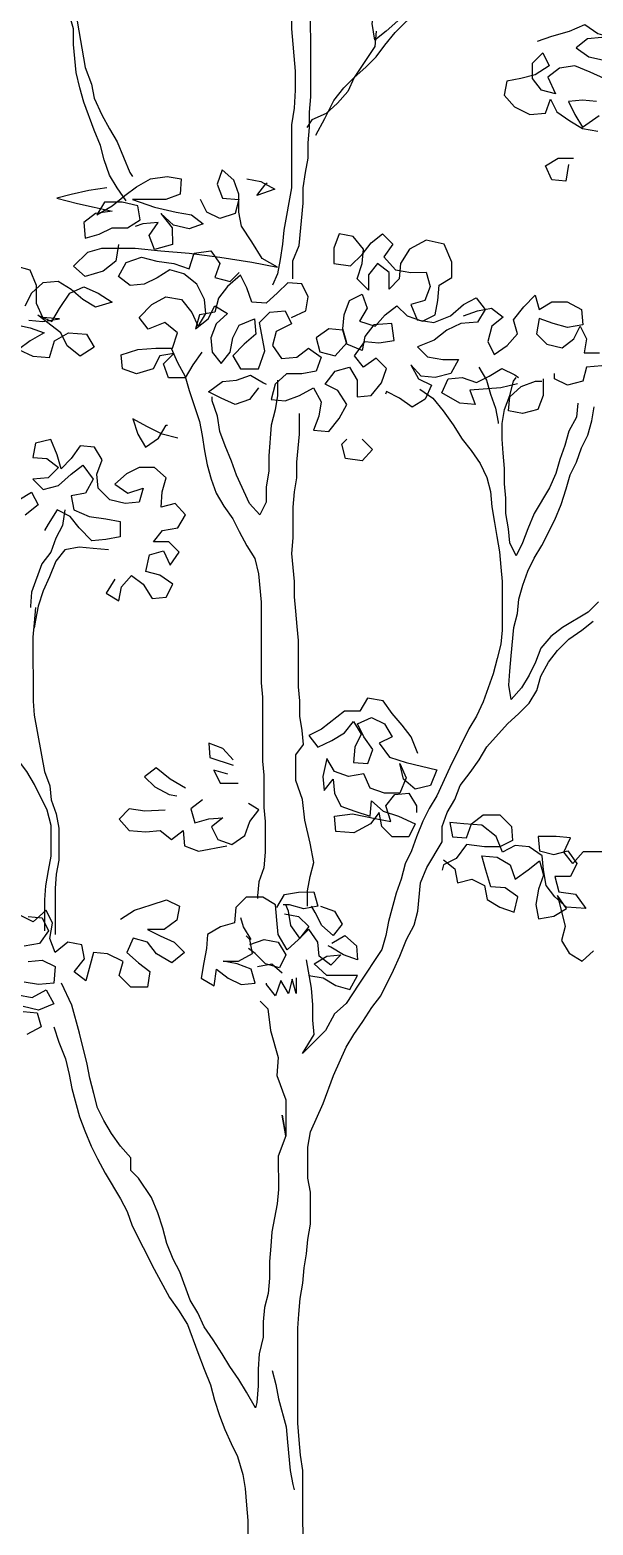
# Model space of a CAD drawing. Extents: x 3630 to 8734, y 5160 to 11966.
# Drawn here: x 5770 to 6855, y 7565 to 10446 of the extents above; entities that cross this region are included whole.
import ezdxf

# ---------------------------------------------------------------- set-up
doc = ezdxf.new("R2010")
doc.units = 0
doc.header["$LTSCALE"] = 150
doc.layers.get('0').update_dxf_attribs({"linetype": 'CONTINUOUS'})

msp = doc.modelspace()

# ---------------------------------------------------------------- linework, layer by layer
at = {"color": 0}
for points in [[(6300.9, 10717.5), (6300.9, 10687.8), (6293.5, 10658.1), (6286.1, 10630.9), (6281.2, 10601.3), (6278.7, 10566.7), (6273.9, 10512.3), (6273.9, 10448.1), (6281.4, 10366.5), (6281.4, 10329.5), (6279, 10294.9), (6274.1, 10262.7), (6274.2, 10141.6), (6259.4, 10060.1), (6257, 10032.9), (6252.1, 10003.2), (6247.2, 9976), (6237.3, 9953.8)], [(6276.8, 9966.2), (6276.8, 10000.8), (6289.1, 10030.4), (6296.5, 10112), (6296.4, 10141.7), (6301.4, 10171.3), (6306.3, 10198.5), (6306.2, 10228.2), (6308.7, 10257.8), (6308.7, 10287.5), (6311.1, 10317.1), (6310.9, 10564.2), (6315.8, 10593.9), (6323.2, 10621.1), (6325.6, 10648.3), (6330.5, 10675.5), (6340.4, 10702.7), (6342.9, 10715)], [(5955.4, 10116.6), (5938.1, 10141.3), (5923.3, 10166), (5913.3, 10195.7), (5905.9, 10222.8), (5893.5, 10252.5), (5873.7, 10306.8), (5866.3, 10334), (5858.8, 10363.7), (5853.8, 10418), (5853.8, 10447.7), (5846.4, 10474.9), (5841.4, 10502), (5821.6, 10521.8), (5806.8, 10549), (5782, 10598.4), (5767.2, 10623.1)], [(6321.1, 10243), (6338.3, 10275.1), (6355.6, 10309.8), (6375.3, 10334.5), (6395.1, 10354.3), (6417.3, 10374.1), (6437.1, 10393.8), (6454.3, 10416.1), (6474.1, 10440.8), (6493.8, 10460.6), (6516.1, 10480.4), (6535.8, 10500.2), (6553.1, 10522.5), (6479, 10463.1), (6456.8, 10443.3), (6434.6, 10426), (6429.6, 10458.1), (6434.5, 10487.8), (6437, 10517.4), (6436.9, 10584.1), (6439.3, 10606.4)], [(5861.2, 10462.5), (5876.1, 10373.6), (5888.5, 10341.5), (5893.5, 10314.3), (5908.3, 10282.2), (5923.2, 10255), (5938, 10230.3), (5962.8, 10171), (5967.7, 10163.6)], [(6437, 10443.3), (6434.6, 10413.6), (6395.1, 10354.3), (6382.8, 10327.1), (6363, 10304.8), (6340.8, 10285), (6313.6, 10272.6), (6303.7, 10257.8)], [(6748.4, 10423.8), (6775.6, 10433.7), (6810.2, 10443.6), (6839.8, 10456), (6864.5, 10438.7), (6891.7, 10431.3), (6911.5, 10451.1)], [(6872, 10431.3), (6844.8, 10428.8), (6822.6, 10411.5), (6847.3, 10394.2), (6879.4, 10386.8)], [(6877, 10352.2), (6849.8, 10364.6), (6820.1, 10376.9), (6790.5, 10371.9), (6768.2, 10354.6), (6783.1, 10322.5), (6755.9, 10329.9), (6738.6, 10352.1), (6738.6, 10381.8), (6758.3, 10401.6), (6770.7, 10376.9), (6743.5, 10359.5), (6716.4, 10352.1), (6689.2, 10347.1), (6684.3, 10319.9), (6704, 10297.7), (6733.7, 10282.9), (6763.4, 10285.4), (6773.2, 10312.6), (6785.6, 10287.9), (6810.3, 10270.6), (6835.1, 10255.8), (6864.7, 10250.9)], [(6862.2, 10307.7), (6835, 10310.2), (6807.8, 10307.7), (6820.2, 10283), (6835.1, 10258.3), (6867.2, 10280.6)], [(6807.9, 10186.6), (6803, 10154.5), (6775.8, 10156.9), (6763.5, 10184.1), (6788.2, 10198.9), (6817.8, 10199)], [(5908.6, 10025.2), (5972.8, 10025.2), (6022.2, 10020.3), (6076.6, 10015.4), (6135.9, 10008.1), (6197.7, 9998.2), (6247.2, 9988.4), (6217.5, 10005.7), (6197.7, 10037.8), (6177.9, 10067.4), (6172.9, 10094.6), (6172.9, 10129.2), (6163, 10156.4), (6140.7, 10176.1), (6130.9, 10148.9), (6140.8, 10121.7), (6172.9, 10119.3), (6165.5, 10092.1), (6135.9, 10082.2), (6111.1, 10094.5), (6098.8, 10119.2)], [(5918.3, 10141.3), (5883.7, 10136.3), (5849.2, 10128.9), (5822, 10121.4), (5861.5, 10111.6), (5893.7, 10104.2), (5928.3, 10096.8), (5896.1, 10091.9), (5873.9, 10074.5), (5876.4, 10044.9), (5903.6, 10052.3), (5928.3, 10064.7), (5957.9, 10064.7), (5982.6, 10079.6), (5977.7, 10106.8), (5948, 10114.2), (5913.4, 10114.1), (5898.6, 10089.4), (5928.3, 10106.7), (5952.9, 10126.5), (5975.2, 10143.8), (6002.3, 10158.7), (6034.5, 10163.7), (6061.7, 10158.7), (6059.2, 10129.1), (6032, 10119.2), (5967.8, 10119.1), (6009.8, 10104.3), (6051.8, 10094.5), (6081.5, 10089.6), (6103.7, 10072.3), (6076.6, 10062.4), (6046.9, 10069.8), (6022.2, 10092), (6044.4, 10064.8), (6044.5, 10032.7), (6009.9, 10022.8), (6000, 10049.9), (6017.2, 10074.7), (5987.6, 10072.2), (5972.8, 10067.2)], [(6187.7, 10158.9), (6214.9, 10153.9), (6242.1, 10139.1), (6207.5, 10126.7), (6224.8, 10149), (6227.2, 10151.5)], [(5940.7, 10032.6), (5935.8, 10000.5), (5911.1, 9980.7), (5876.5, 9970.8), (5854.2, 9990.5), (5881.4, 10017.7), (5908.6, 10025.2)], [(6274.4, 9892), (6301.6, 9904.4), (6306.5, 9931.6), (6294.1, 9956.3), (6266.9, 9958.8), (6247.2, 9939), (6225, 9919.2), (6197.8, 9921.6), (6187.9, 9948.8), (6175.5, 9973.5), (6150.8, 9951.2), (6133.5, 9929), (6126.1, 9901.8), (6096.5, 9896.8), (6089.1, 9869.6), (6113.8, 9889.4), (6126.1, 9914.1), (6150.9, 9899.3), (6128.6, 9879.5), (6118.8, 9852.4), (6121.3, 9825.2), (6138.6, 9803), (6155.9, 9825.2), (6160.8, 9852.4), (6173.1, 9877.1), (6202.8, 9889.5), (6205.3, 9859.9), (6183, 9840.1), (6160.8, 9817.8), (6175.7, 9793.1), (6210.3, 9793.1), (6222.6, 9827.7), (6212.7, 9882.1), (6232.4, 9901.9), (6262.1, 9904.4), (6274.4, 9879.7), (6244.8, 9864.8), (6237.4, 9837.6), (6254.7, 9812.9), (6284.4, 9815.4), (6306.6, 9832.8), (6331.3, 9815.5), (6321.5, 9788.3), (6294.3, 9783.3), (6264.6, 9783.3), (6242.4, 9763.5), (6235, 9733.8), (6262.2, 9731.4), (6289.4, 9741.3), (6316.6, 9756.2), (6331.4, 9729), (6326.5, 9701.8), (6316.6, 9674.6), (6346.3, 9672.2), (6366, 9696.9), (6380.8, 9724.1), (6363.5, 9751.3), (6338.8, 9763.6), (6358.5, 9788.3), (6385.7, 9795.8), (6400.6, 9771.1), (6400.6, 9738.9), (6427.8, 9741.4), (6447.5, 9766.2), (6457.4, 9793.4), (6437.6, 9813.1), (6412.9, 9795.8), (6395.6, 9818), (6415.3, 9845.2), (6442.5, 9842.8), (6472.2, 9847.7), (6467.2, 9879.9), (6432.6, 9877.4), (6415.3, 9855.1), (6410.4, 9827.9), (6380.7, 9840.2), (6373.3, 9867.4), (6346.1, 9869.9), (6321.4, 9852.5), (6328.9, 9825.4), (6358.5, 9818), (6380.7, 9842.7), (6373.3, 9869.9), (6375.7, 9897.1), (6385.6, 9924.3), (6410.3, 9936.6), (6420.2, 9909.5), (6405.4, 9884.7), (6435.1, 9874.9), (6454.8, 9897.1), (6477, 9914.5), (6496.8, 9894.7), (6526.5, 9884.9), (6551.2, 9897.2), (6556.1, 9924.4), (6558.6, 9954.1), (6583.3, 9968.9), (6583.2, 9998.6), (6568.4, 10033.2), (6533.8, 10040.6), (6501.7, 10023.2), (6484.4, 9996), (6481.9, 9966.4), (6462.2, 9946.6), (6462.2, 9978.7), (6439.9, 9996), (6422.6, 9973.7), (6422.7, 9944.1), (6400.4, 9966.3), (6410.2, 9996), (6412.7, 10023.1), (6392.9, 10047.8), (6365.7, 10052.8), (6355.9, 10025.6), (6355.9, 9995.9), (6388, 9991), (6410.2, 10013.3), (6427.5, 10035.5), (6449.7, 10052.8), (6469.5, 10033.1), (6452.2, 10008.4), (6474.5, 9983.7), (6504.2, 9978.7), (6533.8, 9978.8), (6541.3, 9951.6), (6531.4, 9924.4), (6504.2, 9917), (6516.6, 9887.3), (6548.7, 9882.4), (6580.9, 9894.8), (6605.5, 9917.1), (6630.2, 9929.4), (6647.6, 9907.2), (6632.8, 9882.5), (6600.6, 9880), (6573.5, 9867.6), (6548.8, 9847.8), (6516.7, 9835.4), (6536.4, 9815.7), (6566.1, 9810.8), (6595.8, 9810.8), (6581, 9783.6), (6551.3, 9776.1), (6524.1, 9778.6), (6504.3, 9800.8), (6519.2, 9773.6), (6543.9, 9761.3), (6531.6, 9734.1), (6506.9, 9719.3), (6482.1, 9736.5), (6457.4, 9748.9), (6455, 9743.9)], [(6101.5, 9825.2), (6084.2, 9800.4), (6069.4, 9775.7), (6037.3, 9775.7), (6027.4, 9802.8), (6047.1, 9822.6), (6020, 9817.7), (6007.6, 9792.9), (5975.5, 9783), (5948.3, 9792.9), (5945.8, 9820.1), (5977.9, 9830), (6012.5, 9832.5), (6044.7, 9832.5), (6054.5, 9862.2), (6029.8, 9881.9), (5997.7, 9869.5), (5980.3, 9891.8), (6005, 9916.5), (6032.2, 9931.4), (6061.9, 9926.4), (6081.7, 9901.7), (6094, 9874.6), (6108.8, 9899.3), (6106.3, 9926.5), (6091.5, 9956.1), (6066.8, 9975.9), (6039.6, 9983.3), (6014.9, 9968.4), (5990.2, 9956), (5963, 9953.5), (5940.7, 9970.8), (5955.5, 9998), (5985.2, 10007.9), (6014.8, 10000.5), (6047, 9995.6), (6076.6, 9985.8), (6086.5, 10015.4), (6118.6, 10020.4), (6135.9, 9995.7), (6126.1, 9968.5), (6155.7, 9961.1), (6173, 9978.4)], [(5767.8, 9886.6), (5795, 9884.2), (5827.1, 9889.2), (5795, 9891.6), (5782.6, 9918.8), (5782.6, 9953.4), (5770.2, 9983), (5743, 9990.4)], [(5738.2, 9879.2), (5770.3, 9871.8), (5797.5, 9861.9), (5770.3, 9847.1), (5748.1, 9829.8), (5775.3, 9817.4), (5807.4, 9815), (5817.3, 9847.1), (5844.5, 9862), (5879.1, 9859.6), (5893.9, 9834.9), (5866.7, 9817.5), (5842, 9837.3), (5829.6, 9862), (5785.1, 9896.5), (5812.3, 9884.2), (5827.1, 9908.9), (5846.9, 9938.6), (5874, 9951), (5901.2, 9938.7), (5928.4, 9921.4), (5896.3, 9911.5), (5871.6, 9926.3), (5849.3, 9946), (5824.6, 9960.8), (5794.9, 9958.3), (5772.7, 9938.5), (5760.4, 9913.8)], [(6605.6, 9894.8), (6632.7, 9904.7), (6659.9, 9909.7), (6682.2, 9892.4), (6660, 9875.1), (6652.6, 9845.4), (6664.9, 9820.7), (6689.6, 9838.1), (6709.4, 9860.3), (6702, 9887.5), (6721.7, 9912.2), (6743.9, 9934.5), (6751.4, 9907.3), (6776.1, 9922.2), (6805.7, 9922.2), (6832.9, 9907.4), (6835.4, 9877.7), (6805.8, 9872.8), (6778.6, 9880.1), (6751.4, 9890), (6746.5, 9860.3), (6766.2, 9840.6), (6795.9, 9833.2), (6818.1, 9850.5), (6830.5, 9875.2), (6842.8, 9850.5), (6837.9, 9823.4), (6867.6, 9823.4)], [(6042.2, 9832.5), (6054.6, 9805.3), (6069.4, 9778.2), (6076.9, 9751), (6096.7, 9691.7), (6101.6, 9664.5), (6106.6, 9634.9), (6111.6, 9607.7), (6119, 9580.5), (6128.9, 9553.3), (6143.8, 9528.6), (6161.1, 9504), (6173.5, 9479.3), (6188.3, 9452.1), (6203.2, 9427.4), (6210.6, 9397.7), (6215.6, 9343.4), (6215.8, 9187.7), (6218.3, 9160.5), (6218.4, 9036.9), (6220.9, 9009.8), (6220.9, 8948), (6223.4, 8920.8), (6223.5, 8861.5), (6221, 8831.8), (6211.2, 8804.6), (6208.7, 8777.5), (6208.7, 8772.5)], [(6635.3, 9796), (6650.2, 9771.3), (6657.6, 9744.1), (6667.5, 9716.9), (6672.5, 9689.8), (6672.5, 9687.3)], [(6872.5, 9798.7), (6842.9, 9796.2), (6835.5, 9769), (6805.9, 9761.6), (6781.1, 9773.9), (6781.1, 9783.8)], [(6210.3, 9756.1), (6193, 9733.8), (6165.8, 9723.9), (6138.6, 9736.2), (6113.9, 9748.6), (6141.1, 9768.4), (6168.3, 9770.9), (6195.4, 9780.8), (6220.2, 9766), (6225.1, 9763.5)], [(6247.4, 9770.9), (6247.4, 9741.3), (6242.5, 9714.1), (6235.1, 9684.4), (6230.2, 9625.1), (6230.2, 9595.5), (6225.3, 9565.8), (6225.3, 9536.1), (6213, 9511.4), (6193.2, 9533.6), (6168.4, 9588), (6158.5, 9615.2), (6146.1, 9644.8), (6136.2, 9672), (6131.3, 9701.6), (6121.4, 9731.3), (6121.3, 9738.7)], [(6709.5, 9763.9), (6677.4, 9756.5), (6618.1, 9751.5), (6628, 9724.3), (6598.3, 9726.8), (6563.7, 9746.5), (6576, 9773.7), (6603.2, 9776.2), (6630.4, 9766.3), (6655.1, 9778.7), (6679.8, 9793.6), (6704.5, 9781.2), (6711.9, 9776.3)], [(6825.7, 9727), (6823.2, 9699.8), (6808.4, 9672.6), (6801, 9645.4), (6791.2, 9618.2), (6783.8, 9591), (6771.4, 9563.8), (6741.8, 9514.4), (6729.5, 9484.7), (6719.6, 9457.5), (6707.3, 9432.8), (6694.9, 9457.5), (6692.4, 9484.7), (6687.5, 9514.3), (6687.4, 9544), (6684.9, 9571.2), (6684.9, 9600.8), (6682.4, 9630.5), (6679.9, 9657.6), (6679.9, 9687.3), (6684.8, 9714.5), (6694.7, 9741.7), (6702.1, 9768.9), (6707, 9776.3)], [(6758.9, 9773.9), (6758.9, 9741.7), (6749.1, 9714.5), (6719.4, 9707.1), (6692.2, 9712), (6694.7, 9739.2), (6716.9, 9759), (6744.1, 9768.9), (6756.4, 9768.9)], [(6521.7, 9753.9), (6546.4, 9736.6), (6566.2, 9711.9), (6586, 9684.7), (6603.3, 9657.6), (6620.6, 9635.3), (6638, 9610.7), (6650.3, 9583.5), (6657.8, 9556.3), (6660.3, 9526.7), (6665.2, 9497), (6670.2, 9469.8), (6675.2, 9440.2), (6677.7, 9410.5), (6680.2, 9383.3), (6680.3, 9289.4), (6677.8, 9262.2), (6670.4, 9235.1), (6663, 9205.4), (6643.3, 9151), (6631, 9123.8), (6616.2, 9099.1), (6579.2, 9024.9), (6554.5, 8970.5), (6539.7, 8945.8), (6527.4, 8921.1), (6515, 8891.4), (6505.2, 8864.2), (6492.9, 8839.5), (6485.5, 8809.8), (6475.6, 8782.6), (6460.8, 8728.3), (6455.9, 8701.1), (6448.5, 8673.9), (6404.1, 8607.1), (6404.1, 8607.1), (6379.4, 8570), (6357.2, 8550.2), (6339.9, 8518.1), (6295.5, 8473.6), (6317.7, 8510.7), (6315.2, 8537.8), (6315.2, 8567.5), (6312.7, 8599.6), (6302.7, 8654)], [(6865.6, 9344), (6845.8, 9324.2), (6796.4, 9294.5), (6774.2, 9277.2), (6754.4, 9254.9), (6744.6, 9227.7), (6732.2, 9203), (6717.4, 9178.3), (6697.7, 9156), (6692.7, 9183.2), (6695.2, 9210.4), (6697.6, 9240), (6702.5, 9294.4), (6709.9, 9321.6), (6712.3, 9348.8), (6719.7, 9376), (6729.6, 9403.2), (6741.9, 9427.9), (6756.7, 9452.6), (6781.4, 9502), (6793.7, 9531.7), (6803.6, 9561.4), (6811, 9588.6), (6823.3, 9613.3), (6833.2, 9640.5), (6845.5, 9665.2), (6852.9, 9692.4), (6857.8, 9719.6)], [(6054.7, 9659.5), (6025, 9666.9), (5995.4, 9681.7), (5968.2, 9696.5), (5978.1, 9666.9), (5992.9, 9642.2), (6017.6, 9659.5), (6032.4, 9684.2), (6034.9, 9684.2)], [(6305.1, 8757.8), (6305.1, 8787.4), (6310, 8814.6), (6317.4, 8841.8), (6309.9, 8878.9), (6300, 8923.3), (6295, 8962.9), (6282.7, 8999.9), (6282.6, 9049.4), (6297.4, 9069.1), (6294.9, 9096.3), (6290, 9123.5), (6289.9, 9153.2), (6287.4, 9180.3), (6287.4, 9269.3), (6284.9, 9296.5), (6282.4, 9326.1), (6279.9, 9353.3), (6279.8, 9383), (6274.8, 9437.3), (6277.3, 9467), (6277.2, 9526.3), (6279.7, 9556), (6284.6, 9583.1), (6284.6, 9612.8), (6289.5, 9667.2), (6289.4, 9706.7)], [(5933.9, 9387.6), (5916.6, 9360.4), (5941.3, 9345.6), (5946.2, 9372.8), (5966, 9395), (5988.2, 9377.8), (6005.6, 9350.6), (6032.7, 9353.1), (6045.1, 9377.8), (6020.3, 9395.1), (5993.2, 9402.5), (6000.5, 9434.6), (6027.7, 9442), (6040.1, 9414.9), (6057.4, 9439.6), (6037.6, 9459.4), (6007.9, 9459.3), (6025.2, 9481.6), (6054.9, 9486.6), (6069.7, 9511.3), (6049.9, 9533.5), (6022.7, 9526.1), (6025.1, 9555.7), (6032.5, 9582.9), (6010.3, 9602.7), (5980.6, 9602.6), (5955.9, 9590.3), (5933.7, 9570.5), (5958.4, 9553.2), (5988.1, 9563.1), (5980.7, 9535.9), (5953.5, 9533.4), (5923.8, 9540.8), (5901.6, 9563), (5899.1, 9590.2), (5908.9, 9617.4), (5894.1, 9642.1), (5866.9, 9644.5), (5849.6, 9619.8), (5829.9, 9600), (5822.4, 9627.2), (5810, 9656.8), (5780.4, 9649.4), (5775.5, 9622.2), (5802.7, 9619.8), (5824.9, 9602.5), (5805.2, 9582.7), (5775.5, 9580.2), (5795.3, 9560.5), (5825, 9567.9), (5849.6, 9590.2), (5871.9, 9607.5), (5891.7, 9580.3), (5876.9, 9553.1), (5849.7, 9548.1), (5854.7, 9521), (5884.3, 9508.6), (5916.5, 9503.7), (5943.6, 9498.8), (5943.7, 9469.2), (5916.5, 9464.2), (5889.3, 9461.7), (5864.6, 9486.4), (5847.3, 9508.6), (5822.5, 9520.9), (5805.3, 9493.7), (5797.9, 9481.4)], [(6410.6, 9657.4), (6430.3, 9637.6), (6410.6, 9615.4), (6378.5, 9620.3), (6371, 9647.5), (6380.9, 9657.4)], [(5748.4, 9540.6), (5773.1, 9555.5), (5785.5, 9530.8), (5760.8, 9511)], [(5837.4, 9521), (5832.4, 9491.3), (5820.1, 9466.6), (5810.2, 9439.4), (5793, 9417.1), (5773.2, 9362.7), (5770.8, 9335.6), (5770.8, 9333.1)], [(5921.4, 9444.4), (5891.8, 9446.9), (5864.6, 9449.3), (5837.4, 9444.3), (5820.1, 9422.1), (5807.8, 9392.4), (5795.5, 9365.2), (5785.6, 9335.6), (5780.7, 9308.4), (5778.3, 9293.5)], [(5798.6, 8710.4), (5798.5, 8769.7), (5800.9, 8796.9), (5805.9, 8826.5), (5810.8, 8853.7), (5810.7, 8913), (5803.3, 8942.7), (5778.5, 8992.1), (5763.7, 9016.8), (5736.5, 9053.8), (5741.4, 9076), (5729, 9103.2), (5716.6, 9127.9), (5699.3, 9152.6), (5684.5, 9177.3), (5672.1, 9207), (5664.6, 9234.1), (5652.2, 9263.8), (5639.9, 9288.5), (5622.5, 9315.6), (5605.2, 9340.3), (5592.8, 9365), (5580.5, 9392.2)], [(5780.7, 9333.1), (5778.2, 9303.4), (5775.8, 9276.2), (5775.9, 9152.7), (5778.4, 9125.5), (5798.3, 9016.8), (5808.2, 8989.6), (5810.7, 8962.4), (5820.6, 8935.3), (5825.6, 8908.1), (5825.6, 8846.3), (5820.7, 8819.1), (5818.3, 8791.9), (5818.3, 8703)], [(6296.4, 7453), (6296.2, 7670.4), (6291.3, 7700.1), (6288.8, 7729.7), (6286.3, 7761.8), (6286.1, 7944.7), (6288.5, 7971.9), (6291, 8001.6), (6295.9, 8031.2), (6298.3, 8060.9), (6303.3, 8088.1), (6305.7, 8115.3), (6310.6, 8144.9), (6310.6, 8206.7), (6305.6, 8233.9), (6305.5, 8293.2), (6310.5, 8322.8), (6335.1, 8377.2), (6354.8, 8431.6), (6379.5, 8486), (6394.3, 8510.7), (6411.6, 8535.5), (6428.9, 8562.7), (6446.1, 8584.9), (6470.8, 8634.4), (6483.1, 8661.6), (6495.5, 8693.7), (6510.3, 8720.9), (6517.7, 8748.1), (6522.5, 8802.5), (6534.9, 8832.1), (6564.5, 8881.6), (6564.5, 8911.2), (6574.3, 8938.4), (6589.1, 8963.1), (6599, 8990.3), (6618.7, 9015.1), (6636, 9039.8), (6650.8, 9064.5), (6690.3, 9109), (6712.5, 9128.8), (6732.3, 9148.6), (6747.1, 9173.3), (6754.5, 9200.5), (6769.3, 9227.7), (6786.6, 9250), (6808.8, 9272.2), (6833.5, 9289.6), (6855.7, 9306.9)], [(6517.4, 9052), (6505, 9084.2), (6487.7, 9106.4), (6467.9, 9128.6), (6450.6, 9153.3), (6420.9, 9158.2), (6406.1, 9133.5), (6376.4, 9133.5), (6332, 9098.8), (6307.3, 9086.4), (6324.6, 9064.2), (6351.8, 9076.6), (6376.5, 9091.5), (6393.8, 9113.7), (6408.6, 9089), (6396.3, 9064.3), (6393.8, 9034.6), (6421, 9032.2), (6430.9, 9059.4), (6413.6, 9084.1), (6401.2, 9108.8), (6428.3, 9121.2), (6453.1, 9108.8), (6467.9, 9084.1), (6443.2, 9071.7), (6463, 9044.6), (6495.1, 9034.7), (6554.5, 9020), (6542.1, 8990.3), (6512.5, 8982.8), (6490.2, 9002.6), (6482.8, 9032.2), (6495.2, 9005.1), (6482.8, 8975.4), (6453.2, 8975.4), (6426, 8985.2), (6413.6, 9012.4), (6384, 9007.4), (6356.8, 9017.3), (6341.9, 9042), (6334.5, 9007.4), (6337, 8980.2), (6354.3, 9002.5), (6356.8, 8975.3), (6369.2, 8950.6), (6396.4, 8940.7), (6426, 8930.9), (6428.5, 8960.5), (6450.8, 8940.8), (6480.4, 8930.9), (6512.6, 8916.1), (6500.2, 8891.4), (6468.1, 8891.4), (6448.3, 8911.1), (6443.3, 8938.3), (6426.1, 8916), (6394, 8898.7), (6359.4, 8901.2), (6356.9, 8930.8), (6391.4, 8935.8), (6438.4, 8925.9), (6465.6, 8921), (6455.7, 8950.7), (6473, 8972.9), (6500.1, 8975.4), (6515, 8950.7), (6515, 8938.4)], [(6161.5, 9039.4), (6141.7, 9061.6), (6114.5, 9071.4), (6117, 9044.3), (6161.5, 9029.5)], [(6070.1, 8984.9), (6040.5, 9002.2), (6013.3, 9024.4), (5991, 9007.1), (6010.8, 8987.3), (6038, 8972.5), (6052.9, 8970.1)], [(6151.7, 9012.2), (6124.5, 9019.6), (6136.9, 8994.9), (6171.5, 8994.9)], [(6102.3, 8962.7), (6080.1, 8945.4), (6087.5, 8918.2), (6114.7, 8925.6), (6141.9, 8928.1), (6119.6, 8910.8), (6132, 8886.1), (6159.2, 8876.3), (6183.9, 8893.6), (6193.8, 8920.8), (6211, 8943), (6191.3, 8955.4)], [(6030.6, 8942.9), (5991.1, 8940.4), (5961.4, 8945.3), (5941.7, 8925.5), (5961.5, 8903.3), (5993.6, 8900.8), (6020.8, 8903.3), (6043, 8886), (6065.3, 8903.4), (6067.8, 8873.7), (6095, 8863.8), (6149.3, 8873.8)], [(6898.1, 8862.1), (6836.3, 8862.1), (6816.6, 8839.8), (6799.3, 8862), (6811.6, 8889.2), (6784.4, 8891.7), (6749.8, 8891.6), (6752.3, 8864.4), (6779.5, 8857.1), (6806.7, 8864.5), (6824, 8839.8), (6811.7, 8815.1), (6782, 8815), (6789.5, 8785.4), (6821.6, 8780.5), (6841.4, 8753.3), (6804.3, 8755.8), (6782, 8775.5), (6764.7, 8797.7), (6759.8, 8827.4), (6757.3, 8854.6), (6732.5, 8871.8), (6705.3, 8874.3), (6680.6, 8861.9), (6668.3, 8891.6), (6641.1, 8913.8), (6606.5, 8916.2), (6579.3, 8918.7), (6584.2, 8891.5), (6611.4, 8889), (6621.3, 8916.2), (6643.5, 8933.5), (6675.6, 8933.6), (6697.9, 8911.3), (6700.4, 8884.2), (6675.7, 8871.8), (6646, 8871.8), (6611.4, 8876.7), (6591.7, 8849.5), (6567, 8837.1), (6564.5, 8827.2)], [(6567, 8847), (6589.2, 8829.7), (6594.2, 8802.5), (6621.4, 8810), (6646.1, 8797.6), (6651.1, 8770.4), (6675.8, 8755.6), (6703, 8745.8), (6710.4, 8775.4), (6685.7, 8792.7), (6658.5, 8795.2), (6648.6, 8827.3), (6641.1, 8854.5), (6670.8, 8852), (6695.5, 8837.2), (6705.4, 8810), (6730.1, 8827.4), (6752.3, 8844.7), (6759.8, 8817.5), (6749.9, 8790.3), (6745, 8760.6), (6750, 8733.5), (6779.6, 8738.4), (6804.3, 8753.3), (6787, 8778), (6801.9, 8718.7), (6794.5, 8691.5), (6809.3, 8666.8), (6834.1, 8652), (6856.3, 8671.8)], [(5944.3, 8732.7), (5971.5, 8750.1), (6003.6, 8760), (6033.3, 8769.9), (6058, 8757.5), (6053.1, 8730.4), (6028.4, 8713), (5996.3, 8713), (6021, 8700.7), (6048.2, 8688.3), (6068, 8668.6), (6043.3, 8648.8), (6013.6, 8666.1), (5996.3, 8688.3), (5969.1, 8695.7), (5956.8, 8668.5), (5979, 8648.7), (6001.3, 8631.5), (5996.4, 8601.8), (5964.2, 8601.8), (5942, 8624), (5949.4, 8651.2), (5919.7, 8666), (5892.5, 8668.4), (5877.7, 8614), (5855.5, 8631.3), (5875.2, 8656.1), (5870.2, 8683.2), (5843.1, 8688.2), (5818.4, 8668.4), (5808.5, 8695.5), (5813.4, 8725.2), (5801, 8749.9), (5776.3, 8727.6), (5751.6, 8740)], [(6307.7, 8624.3), (6334.9, 8619.4), (6359.6, 8604.6), (6386.8, 8597.2), (6401.6, 8624.4), (6342.3, 8624.4), (6317.6, 8646.6), (6342.3, 8661.4), (6369.5, 8663.9), (6349.7, 8644.1), (6327.4, 8661.4), (6325, 8688.6), (6307.6, 8713.3), (6287.9, 8693.5), (6265.7, 8673.7), (6248.3, 8703.4), (6245.8, 8730.5), (6243.3, 8760.2), (6218.6, 8775), (6186.5, 8775), (6166.7, 8755.2), (6164.3, 8725.5), (6137.1, 8718.1), (6112.4, 8703.2), (6110, 8676), (6105, 8648.9), (6100.1, 8619.2), (6124.9, 8604.4), (6129.8, 8636.5), (6152, 8619.2), (6176.8, 8606.9), (6203.9, 8609.4), (6196.5, 8636.6), (6169.3, 8646.4), (6142.1, 8651.4), (6171.8, 8651.4), (6198.9, 8666.2), (6194, 8693.4), (6186.6, 8700.8)], [(6245.8, 8755.2), (6260.6, 8780), (6287.8, 8784.9), (6317.4, 8785), (6324.9, 8757.8), (6297.7, 8752.8), (6270.5, 8760.2), (6258.2, 8760.2)], [(6260.6, 8742.9), (6287.8, 8738), (6307.6, 8718.2), (6290.3, 8696), (6273, 8720.7), (6268.1, 8747.9), (6263.1, 8760.2)], [(6329.8, 8757.8), (6357, 8747.9), (6371.9, 8723.2), (6354.6, 8701), (6332.3, 8720.7), (6320, 8745.4), (6312.5, 8757.8)], [(5766.4, 8737.5), (5793.6, 8735.1), (5806, 8710.4), (5788.7, 8685.6), (5759, 8680.7)], [(6196.4, 8693.4), (6181.6, 8718.1), (6176.6, 8735.4)], [(6352.1, 8686.1), (6376.8, 8701), (6399.1, 8681.2), (6401.6, 8654.1), (6374.4, 8663.9), (6349.7, 8678.7), (6344.7, 8681.2)], [(6194, 8683.5), (6221.2, 8693.4), (6248.3, 8688.5), (6263.2, 8663.8), (6250.9, 8639.1), (6223.7, 8646.5), (6203.9, 8666.2), (6191.5, 8676.1)], [(5766.5, 8651), (5793.7, 8653.5), (5818.4, 8641.2), (5815.9, 8609.1), (5786.3, 8606.6), (5759.1, 8611.5)], [(6208.8, 8641.5), (6236, 8646.5), (6255.8, 8629.2)], [(6283, 8619.4), (6283, 8589.7), (6275.6, 8616.9), (6268.2, 8589.7), (6253.4, 8614.4), (6243.5, 8584.7), (6226.2, 8607), (6226.2, 8609.4)], [(5746.8, 8586.7), (5774, 8581.8), (5801.1, 8596.7), (5816, 8569.5), (5786.3, 8557.1), (5756.7, 8564.5)], [(6204.7, 7791.4), (6187.4, 7821.1), (6172.5, 7845.8), (6155.2, 7870.5), (6140.3, 7895.2), (6123, 7922.3), (6105.7, 7947), (6093.3, 7974.2), (6078.5, 7998.9), (6058.6, 8053.2), (6046.3, 8077.9), (6033.9, 8107.6), (6026.4, 8137.2), (6016.5, 8166.9), (6004.1, 8196.5), (5979.4, 8233.6), (5964.6, 8248.4), (5964.5, 8273.1), (5944.7, 8295.3), (5927.4, 8320), (5912.6, 8344.7), (5900.2, 8369.4), (5892.8, 8396.6), (5885.3, 8426.2), (5880.3, 8453.4), (5865.5, 8512.7), (5850.6, 8567.1), (5830.8, 8609.1)], [(6213.8, 8574.8), (6228.7, 8560), (6233.7, 8518), (6248.5, 8466.1), (6246.1, 8431.5), (6263.4, 8384.6), (6263.5, 8315.4), (6256.1, 8354.9), (6263.5, 8315.4), (6248.7, 8275.8), (6248.8, 8211.6), (6246.3, 8184.4), (6236.5, 8130), (6234.1, 8102.8), (6231.6, 8073.2), (6231.6, 8041), (6229.2, 8011.4), (6221.8, 7984.2), (6219.4, 7957), (6219.4, 7927.4), (6212, 7895.2), (6209.6, 7865.6), (6209.6, 7833.4), (6207.1, 7801.3), (6204.7, 7791.4)], [(5756.7, 8554.6), (5783.9, 8552.2), (5791.3, 8525), (5764.1, 8510.2)], [(5816, 8525), (5825.9, 8495.4), (5838.3, 8463.3), (5845.8, 8433.6), (5850.7, 8406.4), (5865.6, 8352.1), (5875.5, 8324.9), (5887.9, 8295.3), (5900.3, 8270.6), (5915.1, 8243.4), (5944.8, 8194), (5957.2, 8169.3), (5967.1, 8142.1), (6009.2, 8058.1), (6038.9, 8003.8), (6056.2, 7979.1), (6073.6, 7951.9), (6093.4, 7897.6), (6105.8, 7865.5), (6118.1, 7835.8), (6125.6, 7806.2), (6135.5, 7776.5), (6145.4, 7749.4), (6157.8, 7722.2), (6170.2, 7697.5), (6180.1, 7662.9), (6185.1, 7635.7), (6187.6, 7603.6), (6190.1, 7573.9), (6190.3, 7289.8)], [(6236.7, 7863.1), (6244.2, 7835.9), (6249.1, 7808.8), (6264, 7754.4), (6266.5, 7724.8), (6271.5, 7670.4), (6276.5, 7643.2), (6279, 7633.3)]]:
    msp.add_lwpolyline(points, dxfattribs=at)

doc.saveas('drawing.dxf')
